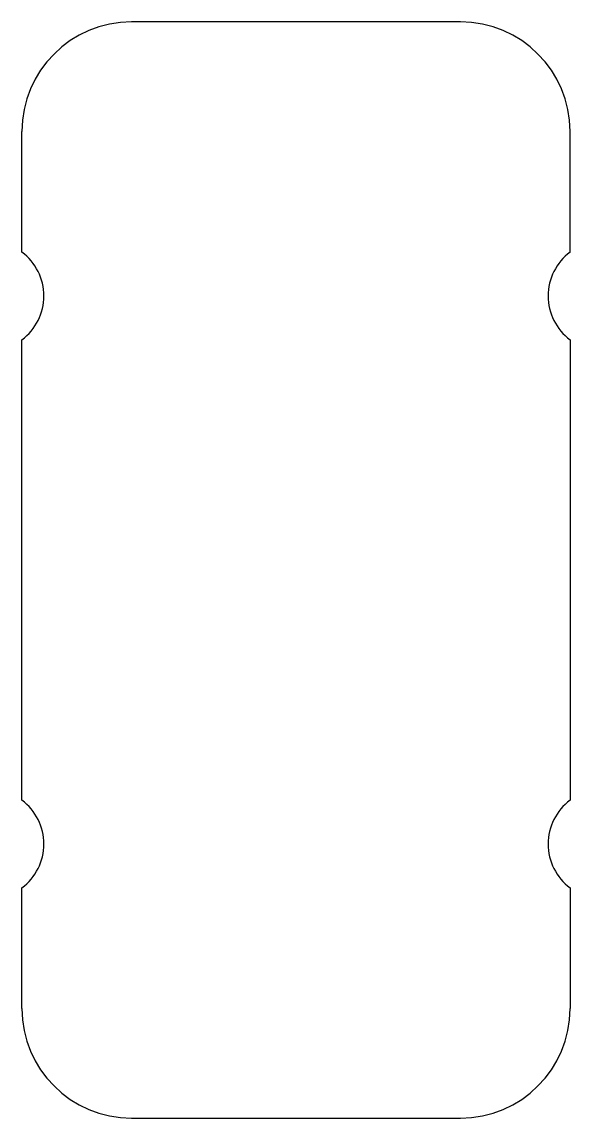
# Model space of a CAD drawing. Header units: millimetres. Extents: x 0 to 2663, y 0 to 1751.
# Drawn here: x 0 to 25, y 0 to 50 of the extents above; entities outside this region: 2.
import ezdxf

# ---------------------------------------------------------------- set-up
doc = ezdxf.new("R2010")
doc.units = ezdxf.units.MM

msp = doc.modelspace()

# ---------------------------------------------------------------- linework, layer by layer
for p, q in [((2663.066, 1751.288), (2663.066, 1751.288)), ((414.117, 195.812), (414.117, 195.812)), ((20, 50), (5, 50)), ((0, 39.5), (0, 45)), ((25, 39.5), (25, 45)), ((0, 14.5), (0, 35.5)), ((25, 35.5), (25, 14.5)), ((0, 5), (0, 10.5)), ((25, 10.5), (25, 5)), ((5, 0), (20, 0))]:
    msp.add_line(p, q)
for centre, radius, start, end in [((5, 45), 5, 90, 180), ((20, 45), 5, 0, 90), ((-1.5, 37.5), 2.5, 306.8699, 53.1301), ((26.5, 37.5), 2.5, 126.8699, 233.1301), ((26.5, 12.5), 2.5, 126.8699, 233.1301), ((-1.5, 12.5), 2.5, 306.8699, 53.1301), ((5, 5), 5, 180, 270), ((20, 5), 5, 270, 0)]:
    msp.add_arc(centre, radius, start, end)

doc.saveas('drawing.dxf')
